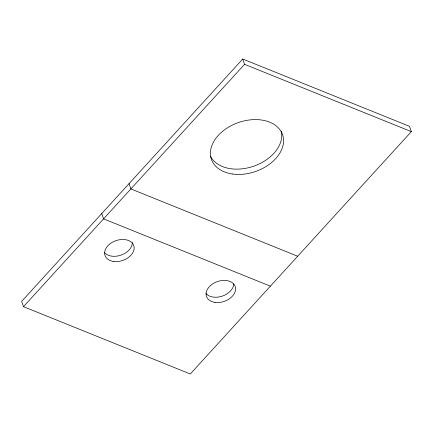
<?xml version="1.0" encoding="UTF-8"?>
<svg xmlns="http://www.w3.org/2000/svg" width="433" height="433" viewBox="0 0 433 433"><rect width="100%" height="100%" fill="white"/><g stroke="black" fill="none" stroke-linecap="round" stroke-linejoin="round"><path stroke-width="0.65" d="M242.718 59.018L21.65 301.373L23.485 306.672L190.282 373.982L411.35 131.627L409.515 126.328L242.718 59.018L244.553 64.317L411.35 131.627M23.485 306.672L244.553 64.317M297.682 256.239L130.885 188.934L129.05 183.635M270.409 286.175L103.579 218.865L101.744 213.572M132.336 242.561A15.215 10.473 -19.1 0 1 121.186 255.069A15.215 10.473 -19.1 0 1 104.472 252.509M233.766 284.064A15.215 10.473 -19.1 0 1 222.248 296.134A15.215 10.473 -19.1 0 1 205.913 293.444M281.261 131.123A37.671 25.931 -19.1 0 1 254.139 166.045A37.671 25.931 -19.1 0 1 210.562 156.367M214.99 302.38A15.215 10.473 -19.1 0 0 235.509 287.685A15.215 10.473 -19.1 0 0 212.002 284.357A15.215 10.473 -19.1 0 0 214.99 302.38M113.549 261.445A15.215 10.473 -19.1 0 0 134.068 246.75A15.215 10.473 -19.1 0 0 110.561 243.422A15.215 10.473 -19.1 0 0 113.549 261.445M232.526 174.023A37.671 25.931 -19.1 0 0 283.334 137.629A37.671 25.931 -19.1 0 0 225.122 129.386A37.671 25.931 -19.1 0 0 232.526 174.023"/></g></svg>
